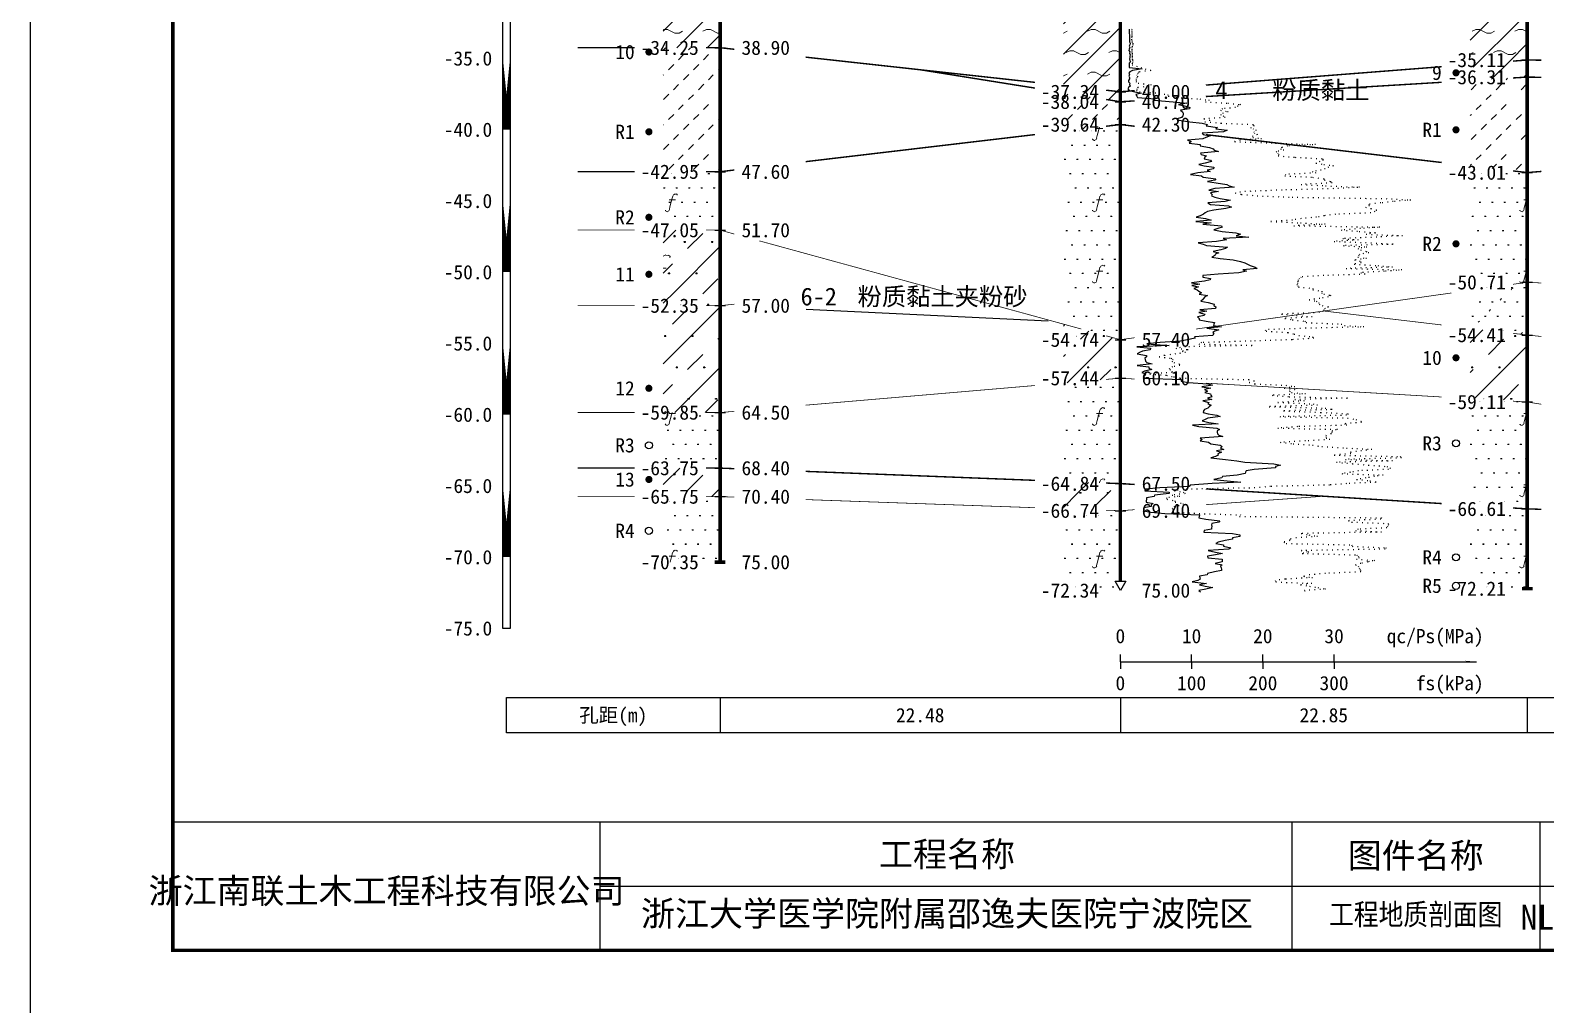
# Model space of a CAD drawing. Extents: x -37 to 3540, y -1485 to 297.
# Drawn here: x -37.4 to 175.4, y -1180.6 to -1043.9 of the extents above; entities that cross this region are included whole.
import ezdxf
from ezdxf.enums import TextEntityAlignment as Align

# ---------------------------------------------------------------- set-up
doc = ezdxf.new("R2010")
doc.units = 0
doc.linetypes.add('DOT', pattern=[6.35, 0, -6.35])
doc.layers.get('0').update_dxf_attribs({"linetype": 'CONTINUOUS'})
for name, color, linetype in [('CURVE', 200, 'CONTINUOUS'), ('FRAME', 7, 'CONTINUOUS'), ('HOLE', 41, 'CONTINUOUS'), ('RULER', 7, 'CONTINUOUS'), ('SAMPLE', 1, 'CONTINUOUS'), ('STRATUM', 241, 'CONTINUOUS')]:
    doc.layers.add(name, color=color, linetype=linetype)
doc.layers.add('HATCH', color=7, linetype='CONTINUOUS', lineweight=13)
doc.styles.add('ST', font='')
doc.styles.get('ST').set_extended_font_data('SimSun')
pattern_1 = [(45, (-37.3898, -1188), (-2.12132, 2.12132), [10, 0]), (26.565, (-36.3156, -1188.2536), (5.999823, 5.999812), [0.567, -12.849]), (0, (-36.8826, -1188.2536), (0, 6), [0.567, -5.433]), (26.565, (-38.971, -1188), (5.999823, 5.999812), [0.567, -12.849]), (0, (-38.464, -1187.7464), (0, 6), [0.567, -5.433]), (153.435, (-36.8826, -1188.2536), (-5.999818, -5e-06), [1.134, -12.2826]), (26.565, (-33.3156, -1185.2536), (5.999823, 5.999812), [0.567, -12.849]), (0, (-33.8826, -1185.2536), (0, 6), [0.567, -5.433]), (26.565, (-35.971, -1185), (5.999823, 5.999812), [0.567, -12.849]), (0, (-35.464, -1184.7464), (0, 6), [0.567, -5.433]), (153.435, (-33.8826, -1185.2536), (-5.999818, -5e-06), [1.134, -12.2826])]
pattern_2 = [(45, (-37.39, -1188), (-6e-07, 6.99998), [0.9473, -8.9522]), (45, (-35.99, -1186.6), (-6e-07, 6.99998), [0.9869, -8.9126]), (45, (-34.59, -1185.2), (-6e-07, 6.99998), [1.06018, -8.83931]), (45, (-33.19, -1183.8), (-6e-07, 6.99998), [0.94918, -8.95032]), (45, (-31.79, -1182.4), (-6e-07, 6.99998), [1.0365, -8.863]), (45, (-33.89, -1188), (-6e-07, 6.99998), [1.01335, -8.88615]), (45, (-32.49, -1186.6), (-6e-07, 6.99998), [1.07896, -12.12037]), (45, (-31.09, -1185.2), (-6e-07, 6.99998), [0.99882, -8.90067]), (45, (-36.69, -1183.8), (-4e-07, 6.99998), [1.05533, -8.84416]), (45, (-35.29, -1182.4), (-4e-07, 6.99998), [1.0365, -8.863])]
pattern_3 = [(82.875, (-38.2244, -1189.206), (0.000369, 10.0001764), [0.0893, -80.5337]), (143.13, (-38.1233, -1189.2818), (-29.999964, 20.000054), [0.12627, -49.87373]), (172.875, (-37.9462, -1189.304), (-70.0002457, 9.9996603), [0.17857, -80.44443]), (206.565, (-37.7677, -1189.2147), (-9.999705, -9.99969), [0.19954, -22.16046]), (243.435, (-37.6785, -1189.0363), (9e-06, -9.9997), [0.19954, -22.16146]), (255.964, (-37.5892, -1188.679), (-0.0002, -9.999501), [0.36813, -40.86287]), (255.964, (-37.2791, -1187.439), (-0.0002, -9.999501), [1.27838, -39.95262]), (255.964, (-37.2106, -1187.165), (-0.0002, -9.999501), [0.28235, -40.94865]), (216.87, (-37.0204, -1186.9108), (-9.999982, -10.000018), [0.12627, -49.87373]), (243.435, (-37.1214, -1186.9865), (9e-06, -9.9997), [0.19954, -22.16146]), (206.565, (-36.842, -1186.8215), (-9.999705, -9.99969), [0.19954, -22.16046]), (172.875, (-36.6647, -1186.8437), (-70.0002457, 9.9996603), [0.17857, -80.44443]), (143.13, (-36.5637, -1186.9194), (-29.999964, 20.000054), [0.12627, -49.87373]), (82.875, (-36.5748, -1187.008), (0.000369, 10.0001764), [0.0893, -80.5337]), (0, (-37.719, -1187.66), (0, 10), [0.89286, -9.10714]), (0, (-37.3648, -1188), (1, 2), [0, -1.75]), (0, (-37.3898, -1187.975), (1, 2), [0, -1.75]), (0, (-37.3898, -1188), (1, 2), [0, -1.75]), (0, (-37.4148, -1188), (1, 2), [0, -1.75]), (0, (-37.3898, -1188.025), (1, 2), [0, -1.75])]
pattern_4 = [(45, (-37.39, -1188), (-4.24264, 4.24264), [10, 0]), (45, (-36.329, -1191.182), (-2.12132, 6.36396), [3, -3])]
pattern_5 = [(82.875, (-39.226, -1190.6533), (0.000812, 22.000388), [0.1964, -177.1742]), (143.13, (-39.0037, -1190.82), (-65.99992, 44.00012), [0.2778, -109.7222]), (172.875, (-38.6138, -1190.8687), (-154.00054, 21.999253), [0.3929, -176.9777]), (206.565, (-38.221, -1190.672), (-21.99935, -21.9993), [0.439, -48.753]), (243.435, (-38.025, -1190.28), (2e-05, -21.99933), [0.439, -48.7552]), (255.964, (-37.8285, -1189.494), (-0.00044, -21.9989), [0.8099, -89.8983]), (255.964, (-37.1464, -1186.7656), (-0.00044, -21.9989), [2.8124, -87.8958]), (255.964, (-36.9957, -1186.163), (-0.00044, -21.9989), [0.6212, -90.087]), (216.87, (-36.577, -1185.6037), (-21.99996, -22.00004), [0.2778, -109.7222]), (243.435, (-36.799, -1185.77), (2e-05, -21.99933), [0.439, -48.7552]), (206.565, (-36.185, -1185.407), (-21.99935, -21.9993), [0.439, -48.753]), (172.875, (-35.7947, -1185.456), (-154.00054, 21.999253), [0.3929, -176.9777]), (143.13, (-35.5725, -1185.6228), (-65.99992, 44.00012), [0.2778, -109.7222]), (82.875, (-35.5968, -1185.8177), (0.000812, 22.000388), [0.1964, -177.1742]), (0, (-38.115, -1187.252), (0, 22), [1.9643, -20.0357]), (0, (-37.3348, -1188), (2.2, 4.4), [0, -3.85]), (0, (-37.3898, -1187.945), (2.2, 4.4), [0, -3.85]), (0, (-37.3898, -1188), (2.2, 4.4), [0, -3.85]), (0, (-37.4448, -1188), (2.2, 4.4), [0, -3.85]), (0, (-37.3898, -1188.055), (2.2, 4.4), [0, -3.85])]

# ---------------------------------------------------------------- blocks, each defined once
blk = doc.blocks.new('图签_A3长')
for p, q in [((0, 18), (-380, 18)), ((-380, 18), (-380, 0)), ((-320, 0), (-320, 18)), ((-222.82, 0), (-222.82, 18)), ((-188, 0), (-188, 18)), ((-320, 9), (0, 9)), ((-380, 0), (0, 0))]:
    blk.add_line(p, q)
at = {"style": 'ST'}
for s, p in [('工程名称', (-271.3, 13.5)), ('图件名称', (-205.49, 13.3))]:
    blk.add_text(s, height=3.5, dxfattribs=at).set_placement(p, align=Align.MIDDLE_CENTER)
for tag, p in [('01＿单位名称', (-349.98, 8.36)), ('02＿工程名称', (-271.3, 5.16)), ('04＿工程编号', (-176.51, 4.65)), ('05＿日期', (-35.59, 4.65)), ('06＿图号', (-11.16, 4.91))]:
    blk.add_attdef(tag, text='', height=3.5, dxfattribs=at).set_placement(p, align=Align.MIDDLE_CENTER)
at = {"style": 'ST', "width": 0.85}
blk.add_attdef('03＿图件名称', text='', height=3, dxfattribs=at).set_placement((-205.49, 5.05), align=Align.MIDDLE_CENTER)
blk = doc.blocks.new('Arrow')
for points in [[(-3.984779, 0.348623), (0, 0), (-3.189535, 0)], [(-3.189535, 0), (0, 0), (-3.984779, -0.348623)]]:
    blk.add_solid(points)
blk = doc.blocks.new('SampleSoilUndisturbed')
at = {"const_width": 0.5}
blk.add_lwpolyline([(-0.25, 0, 1), (0.25, 0, 1)], format="xyb", close=True, dxfattribs=at)
blk = doc.blocks.new('SampleSoilDisturbed')
blk.add_circle((0, 0), 0.5)

msp = doc.modelspace()

# ---------------------------------------------------------------- hatches: boundary and pattern name
at = {"layer": 'HATCH'}
h = msp.add_hatch(dxfattribs=at)
h.set_pattern_fill('YNNT', color=251, style=0)
h.set_pattern_definition(pattern_1)
h.paths.add_polyline_path([(59.46, -1028.31), (51.46, -1028.31), (51.46, -1046.31), (59.46, -1046.31)])
h.paths.add_polyline_path([(47.39, -1047.8), (56.94, -1047.8), (56.94, -1044.86), (47.39, -1044.86)], flags=9)
h.paths.add_polyline_path([(47.39, -1029.79), (56.94, -1029.79), (56.94, -1026.89), (47.39, -1026.89)], flags=9)
h = msp.add_hatch(dxfattribs=at)
h.set_pattern_fill('YNNT', color=251, style=0)
h.set_pattern_definition(pattern_1)
h.paths.add_polyline_path([(172.77, -1036.23), (164.77, -1036.83), (164.77, -1048.66), (172.77, -1048.03)])
h.paths.add_polyline_path([(160.7, -1049.52), (170.26, -1049.52), (170.26, -1046.59), (160.7, -1046.59)], flags=9)
h.paths.add_polyline_path([(160.7, -1037.72), (170.26, -1037.72), (170.26, -1034.79), (160.7, -1034.79)], flags=9)
h = msp.add_hatch(dxfattribs=at)
h.set_pattern_fill('YNNT', color=251, style=0)
h.set_pattern_definition(pattern_1)
h.paths.add_polyline_path([(115.65, -1040.49), (107.65, -1038.76), (107.65, -1051.61), (115.65, -1052.49)])
h.paths.add_polyline_path([(103.58, -1053.98), (113.14, -1053.98), (113.14, -1051.05), (103.58, -1051.05)], flags=9)
h.paths.add_polyline_path([(103.58, -1041.98), (113.14, -1041.98), (113.14, -1039.05), (103.58, -1039.05)], flags=9)
h = msp.add_hatch(dxfattribs=at)
h.set_pattern_fill('NZFT', color=52, style=0)
h.set_pattern_definition(pattern_2)
h.paths.add_polyline_path([(59.46, -1046.31), (51.46, -1046.31), (51.46, -1063.71), (59.46, -1063.71)])
h.paths.add_polyline_path([(47.39, -1065.2), (56.94, -1065.2), (56.94, -1062.26), (47.39, -1062.26)], flags=9)
h.paths.add_polyline_path([(47.39, -1047.8), (56.94, -1047.8), (56.94, -1044.86), (47.39, -1044.86)], flags=9)
h = msp.add_hatch(dxfattribs=at)
h.set_pattern_fill('FZNT', color=32, style=0)
h.set_pattern_definition(pattern_4)
h.paths.add_polyline_path([(172.77, -1048.03), (164.77, -1048.66), (164.77, -1050.92), (172.77, -1050.43)])
h.paths.add_polyline_path([(160.7, -1051.92), (170.26, -1051.92), (170.26, -1048.99), (160.7, -1048.99)], flags=9)
h.paths.add_polyline_path([(160.7, -1049.52), (170.26, -1049.52), (170.26, -1046.59), (160.7, -1046.59)], flags=9)
h = msp.add_hatch(dxfattribs=at)
h.set_pattern_fill('NZFT', color=52, style=0)
h.set_pattern_definition(pattern_2)
h.paths.add_polyline_path([(172.77, -1050.43), (164.77, -1050.92), (164.77, -1062.89), (172.77, -1063.83)])
h.paths.add_polyline_path([(160.7, -1065.32), (170.26, -1065.32), (170.26, -1062.39), (160.7, -1062.39)], flags=9)
h.paths.add_polyline_path([(160.7, -1051.92), (170.26, -1051.92), (170.26, -1048.99), (160.7, -1048.99)], flags=9)
h = msp.add_hatch(dxfattribs=at)
h.set_pattern_fill('FZNT', color=32, style=0)
h.set_pattern_definition(pattern_4)
h.paths.add_polyline_path([(115.65, -1052.49), (107.65, -1051.61), (107.65, -1052.61), (115.65, -1053.89)])
h.paths.add_polyline_path([(103.58, -1055.38), (113.14, -1055.38), (113.14, -1052.45), (103.58, -1052.45)], flags=9)
h.paths.add_polyline_path([(103.58, -1053.98), (113.14, -1053.98), (113.14, -1051.05), (103.58, -1051.05)], flags=9)
h = msp.add_hatch(dxfattribs=at)
h.set_pattern_fill('NZFT', color=52, style=0)
h.set_pattern_definition(pattern_2)
h.paths.add_polyline_path([(115.65, -1053.89), (107.65, -1052.61), (107.65, -1058.03), (115.65, -1057.09)])
h.paths.add_polyline_path([(103.58, -1058.58), (113.14, -1058.58), (113.14, -1055.65), (103.58, -1055.65)], flags=9)
h.paths.add_polyline_path([(103.58, -1055.38), (113.14, -1055.38), (113.14, -1052.45), (103.58, -1052.45)], flags=9)
h.paths.add_polyline_path([(103.58, -1053.98), (113.14, -1053.98), (113.14, -1051.05), (103.58, -1051.05)], flags=9)
h = msp.add_hatch(dxfattribs=at)
h.set_pattern_fill('FS', color=142, style=0)
h.set_pattern_definition(pattern_3)
h.paths.add_polyline_path([(115.65, -1057.09), (107.65, -1058.03), (107.65, -1085.1), (115.65, -1087.29)])
h.paths.add_polyline_path([(103.59, -1088.77), (113.14, -1088.77), (113.14, -1085.87), (103.59, -1085.87)], flags=9)
h.paths.add_polyline_path([(103.58, -1058.58), (113.14, -1058.58), (113.14, -1055.65), (103.58, -1055.65)], flags=9)
h = msp.add_hatch(dxfattribs=at)
h.set_pattern_fill('FS', color=142, style=0)
h.set_pattern_definition(pattern_3)
h.paths.add_polyline_path([(59.46, -1063.71), (51.46, -1063.71), (51.46, -1071.91), (59.46, -1071.91)])
h.paths.add_polyline_path([(47.39, -1073.4), (56.94, -1073.4), (56.94, -1070.46), (47.39, -1070.46)], flags=9)
h.paths.add_polyline_path([(47.39, -1065.2), (56.94, -1065.2), (56.94, -1062.26), (47.39, -1062.26)], flags=9)
h = msp.add_hatch(dxfattribs=at)
h.set_pattern_fill('FS', color=142, style=0)
h.set_pattern_definition(pattern_3)
h.paths.add_polyline_path([(172.77, -1063.83), (164.77, -1062.89), (164.77, -1080.36), (172.77, -1079.23)])
h.paths.add_polyline_path([(160.7, -1080.72), (170.26, -1080.72), (170.26, -1077.79), (160.7, -1077.79)], flags=9)
h.paths.add_polyline_path([(160.7, -1065.32), (170.26, -1065.32), (170.26, -1062.39), (160.7, -1062.39)], flags=9)
h = msp.add_hatch(dxfattribs=at)
h.set_pattern_fill('FZNT', color=32, style=0)
h.set_pattern_definition(pattern_4)
h.paths.add_polyline_path([(59.46, -1071.91), (51.46, -1071.91), (51.46, -1082.51), (59.46, -1082.51)])
h.paths.add_polyline_path([(47.39, -1084), (56.94, -1084), (56.94, -1081.06), (47.39, -1081.06)], flags=9)
h.paths.add_polyline_path([(47.39, -1073.4), (56.94, -1073.4), (56.94, -1070.46), (47.39, -1070.46)], flags=9)
h = msp.add_hatch(dxfattribs=at)
h.set_pattern_fill('FS', color=32, scale=2.2, style=0)
h.set_pattern_definition(pattern_5)
h.paths.add_polyline_path([(59.46, -1071.91), (51.46, -1071.91), (51.46, -1082.51), (59.46, -1082.51)])
h.paths.add_polyline_path([(47.39, -1084), (56.94, -1084), (56.94, -1081.06), (47.39, -1081.06)], flags=9)
h.paths.add_polyline_path([(47.39, -1073.4), (56.94, -1073.4), (56.94, -1070.46), (47.39, -1070.46)], flags=9)
h = msp.add_hatch(dxfattribs=at)
h.set_pattern_fill('FS', color=142, style=0)
h.set_pattern_definition(pattern_3)
h.paths.add_polyline_path([(172.77, -1079.23), (164.77, -1080.36), (164.77, -1085.69), (172.77, -1086.63)])
h.paths.add_polyline_path([(160.7, -1088.12), (170.26, -1088.12), (170.26, -1085.2), (160.7, -1085.2)], flags=9)
h.paths.add_polyline_path([(160.7, -1080.72), (170.26, -1080.72), (170.26, -1077.79), (160.7, -1077.79)], flags=9)
h = msp.add_hatch(dxfattribs=at)
h.set_pattern_fill('SZFT', color=142, scale=2.2, style=0)
h.set_pattern_definition([(45, (-37.39, -1188), (-2e-06, 15.39996), [4.3383, -17.4406]), (45, (-31.201, -1181.777), (-2e-06, 15.39996), [4.3861, -17.3928]), (45, (-26.241, -1176.819), (-2e-06, 15.39996), [3.9899, -17.7889]), (26.565, (-37.39, -1180.3), (15.4, 15.4), [0.2123, -34.22315]), (36.8699, (-35.8498, -1178.76), (15.4, 15.4), [0.43504, -76.56496]), (315, (-29.69, -1172.653), (15.39996, 3e-06), [0.0727, -21.7062]), (26.565, (-29.69, -1188), (15.4, 15.4), [0.31845, -34.117]), (26.565, (-28.15, -1186.46), (15.4, 15.4), [0.2316, -34.2038]), (90, (-27.38, -1185.69), (-15.4, -1e-06), [0.0633, -15.3367]), (26.565, (-26.61, -1184.92), (15.4, 15.4), [0.2002, -68.6707]), (36.8699, (-25.0698, -1183.38), (15.4, 15.4), [0.2435, -76.7565]), (45, (-23.53, -1181.84), (-5e-07, 15.39996), [0.24, -21.5388]), (315, (-22.179, -1180.195), (15.39996, 3e-06), [0.0727, -21.7062]), (36.8699, (-34.3098, -1177.22), (15.4, 15.4), [0.2249, -76.7751]), (53.1301, (-32.7698, -1175.68), (30.8, 46.2), [0.29564, -76.70436]), (53.1301, (-31.2298, -1174.14), (30.8, 46.2), [0.27774, -76.72226])])
h.paths.add_polyline_path([(172.77, -1079.23), (164.77, -1080.36), (164.77, -1085.69), (172.77, -1086.63)])
h.paths.add_polyline_path([(160.7, -1088.12), (170.26, -1088.12), (170.26, -1085.2), (160.7, -1085.2)], flags=9)
h.paths.add_polyline_path([(160.7, -1080.72), (170.26, -1080.72), (170.26, -1077.79), (160.7, -1077.79)], flags=9)
h = msp.add_hatch(dxfattribs=at)
h.set_pattern_fill('FZNT', color=32, style=0)
h.set_pattern_definition(pattern_4)
h.paths.add_polyline_path([(59.46, -1082.51), (51.46, -1082.51), (51.46, -1097.51), (59.46, -1097.51)])
h.paths.add_polyline_path([(47.39, -1099), (56.94, -1099), (56.94, -1096.06), (47.39, -1096.06)], flags=9)
h.paths.add_polyline_path([(47.39, -1084), (56.94, -1084), (56.94, -1081.06), (47.39, -1081.06)], flags=9)
h = msp.add_hatch(dxfattribs=at)
h.set_pattern_fill('FS', color=32, scale=2.2, style=0)
h.set_pattern_definition(pattern_5)
h.paths.add_polyline_path([(59.46, -1082.51), (51.46, -1082.51), (51.46, -1097.51), (59.46, -1097.51)])
h.paths.add_polyline_path([(47.39, -1099), (56.94, -1099), (56.94, -1096.06), (47.39, -1096.06)], flags=9)
h.paths.add_polyline_path([(47.39, -1084), (56.94, -1084), (56.94, -1081.06), (47.39, -1081.06)], flags=9)
h = msp.add_hatch(dxfattribs=at)
h.set_pattern_fill('FZNT', color=32, style=0)
h.set_pattern_definition(pattern_4)
h.paths.add_polyline_path([(115.65, -1087.29), (107.65, -1085.1), (107.65, -1093.38), (115.65, -1092.69)])
h.paths.add_polyline_path([(103.59, -1094.17), (113.14, -1094.17), (113.14, -1091.27), (103.59, -1091.27)], flags=9)
h.paths.add_polyline_path([(103.59, -1088.77), (113.14, -1088.77), (113.14, -1085.87), (103.59, -1085.87)], flags=9)
h = msp.add_hatch(dxfattribs=at)
h.set_pattern_fill('FS', color=32, scale=2.2, style=0)
h.set_pattern_definition(pattern_5)
h.paths.add_polyline_path([(115.65, -1087.29), (107.65, -1085.1), (107.65, -1093.38), (115.65, -1092.69)])
h.paths.add_polyline_path([(103.59, -1094.17), (113.14, -1094.17), (113.14, -1091.27), (103.59, -1091.27)], flags=9)
h.paths.add_polyline_path([(103.59, -1088.77), (113.14, -1088.77), (113.14, -1085.87), (103.59, -1085.87)], flags=9)
h = msp.add_hatch(dxfattribs=at)
h.set_pattern_fill('FZNT', color=32, style=0)
h.set_pattern_definition(pattern_4)
h.paths.add_polyline_path([(172.77, -1086.63), (164.77, -1085.69), (164.77, -1095.56), (172.77, -1096.03)])
h.paths.add_polyline_path([(160.7, -1097.52), (170.26, -1097.52), (170.26, -1094.59), (160.7, -1094.59)], flags=9)
h.paths.add_polyline_path([(160.7, -1088.12), (170.26, -1088.12), (170.26, -1085.2), (160.7, -1085.2)], flags=9)
h = msp.add_hatch(dxfattribs=at)
h.set_pattern_fill('FS', color=32, scale=2.2, style=0)
h.set_pattern_definition(pattern_5)
h.paths.add_polyline_path([(172.77, -1086.63), (164.77, -1085.69), (164.77, -1095.56), (172.77, -1096.03)])
h.paths.add_polyline_path([(160.7, -1097.52), (170.26, -1097.52), (170.26, -1094.59), (160.7, -1094.59)], flags=9)
h.paths.add_polyline_path([(160.7, -1088.12), (170.26, -1088.12), (170.26, -1085.2), (160.7, -1085.2)], flags=9)
h = msp.add_hatch(dxfattribs=at)
h.set_pattern_fill('FS', color=142, style=0)
h.set_pattern_definition(pattern_3)
h.paths.add_polyline_path([(115.65, -1092.69), (107.65, -1093.38), (107.65, -1107.18), (115.65, -1107.49)])
h.paths.add_polyline_path([(103.58, -1108.98), (113.14, -1108.98), (113.14, -1106.05), (103.58, -1106.05)], flags=9)
h.paths.add_polyline_path([(103.59, -1094.17), (113.14, -1094.17), (113.14, -1091.27), (103.59, -1091.27)], flags=9)
h = msp.add_hatch(dxfattribs=at)
h.set_pattern_fill('FS', color=142, style=0)
h.set_pattern_definition(pattern_3)
h.paths.add_polyline_path([(172.77, -1096.03), (164.77, -1095.56), (164.77, -1110.54), (172.77, -1111.03)])
h.paths.add_polyline_path([(160.7, -1112.52), (170.26, -1112.52), (170.26, -1109.59), (160.7, -1109.59)], flags=9)
h.paths.add_polyline_path([(160.7, -1097.52), (170.26, -1097.52), (170.26, -1094.59), (160.7, -1094.59)], flags=9)
h = msp.add_hatch(dxfattribs=at)
h.set_pattern_fill('FS', color=142, style=0)
h.set_pattern_definition(pattern_3)
h.paths.add_polyline_path([(59.46, -1097.51), (51.46, -1097.51), (51.46, -1105.31), (59.46, -1105.31)])
h.paths.add_polyline_path([(47.39, -1106.8), (56.94, -1106.8), (56.94, -1103.86), (47.39, -1103.86)], flags=9)
h.paths.add_polyline_path([(47.39, -1099), (56.94, -1099), (56.94, -1096.06), (47.39, -1096.06)], flags=9)
h = msp.add_hatch(dxfattribs=at)
h.set_pattern_fill('FZNT', color=32, style=0)
h.set_pattern_definition(pattern_4)
h.paths.add_polyline_path([(59.46, -1105.31), (51.46, -1105.31), (51.46, -1109.31), (59.46, -1109.31)])
h.paths.add_polyline_path([(47.39, -1110.8), (56.94, -1110.8), (56.94, -1107.86), (47.39, -1107.86)], flags=9)
h.paths.add_polyline_path([(47.39, -1106.8), (56.94, -1106.8), (56.94, -1103.86), (47.39, -1103.86)], flags=9)
h = msp.add_hatch(dxfattribs=at)
h.set_pattern_fill('FZNT', color=32, style=0)
h.set_pattern_definition(pattern_4)
h.paths.add_polyline_path([(115.65, -1107.49), (107.65, -1107.18), (107.65, -1111.01), (115.65, -1111.29)])
h.paths.add_polyline_path([(103.58, -1112.78), (113.14, -1112.78), (113.14, -1109.85), (103.58, -1109.85)], flags=9)
h.paths.add_polyline_path([(103.58, -1108.98), (113.14, -1108.98), (113.14, -1106.05), (103.58, -1106.05)], flags=9)
h = msp.add_hatch(dxfattribs=at)
h.set_pattern_fill('FS', color=32, scale=2.2, style=0)
h.set_pattern_definition(pattern_5)
h.paths.add_polyline_path([(115.65, -1107.49), (107.65, -1107.18), (107.65, -1111.01), (115.65, -1111.29)])
h.paths.add_polyline_path([(103.58, -1112.78), (113.14, -1112.78), (113.14, -1109.85), (103.58, -1109.85)], flags=9)
h.paths.add_polyline_path([(103.58, -1108.98), (113.14, -1108.98), (113.14, -1106.05), (103.58, -1106.05)], flags=9)
h = msp.add_hatch(dxfattribs=at)
h.set_pattern_fill('FS', color=142, style=0)
h.set_pattern_definition(pattern_3)
h.paths.add_polyline_path([(59.46, -1109.31), (51.46, -1109.31), (51.46, -1118.51), (59.46, -1118.51)])
h.paths.add_polyline_path([(47.39, -1120), (56.94, -1120), (56.94, -1117.06), (47.39, -1117.06)], flags=9)
h.paths.add_polyline_path([(47.39, -1110.8), (56.94, -1110.8), (56.94, -1107.86), (47.39, -1107.86)], flags=9)
h = msp.add_hatch(dxfattribs=at)
h.set_pattern_fill('FS', color=142, style=0)
h.set_pattern_definition(pattern_3)
h.paths.add_polyline_path([(115.65, -1111.29), (107.65, -1111.01), (107.65, -1122.49), (115.65, -1122.49), (114.9, -1121.19), (115.65, -1121.19)])
h.paths.add_polyline_path([(103.58, -1123.98), (113.14, -1123.98), (113.14, -1121.05), (103.58, -1121.05)], flags=9)
h.paths.add_polyline_path([(103.58, -1112.78), (113.14, -1112.78), (113.14, -1109.85), (103.58, -1109.85)], flags=9)
h = msp.add_hatch(dxfattribs=at)
h.set_pattern_fill('FS', color=142, style=0)
h.set_pattern_definition(pattern_3)
h.paths.add_polyline_path([(172.77, -1111.03), (164.77, -1110.54), (164.77, -1122.23), (172.77, -1122.23)])
h.paths.add_polyline_path([(160.7, -1123.72), (170.26, -1123.72), (170.26, -1120.8), (160.7, -1120.8)], flags=9)
h.paths.add_polyline_path([(160.7, -1112.52), (170.26, -1112.52), (170.26, -1109.59), (160.7, -1109.59)], flags=9)

# ---------------------------------------------------------------- linework, layer by layer
at = {"layer": 'CURVE', "color": 30, "linetype": 'Continuous'}
msp.add_lwpolyline([(116.88, -1043.69), (116.87, -1043.89), (116.87, -1044.09), (116.87, -1044.29), (116.93, -1044.49), (116.92, -1044.69), (116.92, -1044.89), (116.92, -1045.09), (116.93, -1045.29), (116.95, -1045.49), (117.02, -1045.69), (116.96, -1045.89), (116.9, -1046.09), (116.97, -1046.29), (116.88, -1046.49), (116.86, -1046.69), (116.97, -1046.89), (116.95, -1047.09), (117.01, -1047.29), (116.99, -1047.49), (116.97, -1047.69), (116.95, -1047.89), (116.97, -1048.09), (117.08, -1048.29), (116.87, -1048.49), (116.87, -1048.69), (116.87, -1048.89), (116.89, -1049.09), (118.73, -1049.29), (117.37, -1049.49), (116.98, -1049.69), (116.85, -1049.89), (116.94, -1050.09), (116.84, -1050.29), (116.95, -1050.49), (116.91, -1050.69), (116.81, -1050.89), (116.78, -1051.09), (116.98, -1051.29), (116.95, -1051.49), (117.01, -1051.69), (116.78, -1051.89), (116.72, -1052.09), (116.87, -1052.29), (117.69, -1052.49), (118.6, -1052.69), (117.81, -1052.89), (117.96, -1053.09), (118.07, -1053.29), (120.55, -1053.49), (120.37, -1053.69), (123.06, -1053.89), (124.98, -1054.09), (123.82, -1054.29), (124.85, -1054.49), (125.41, -1054.69), (125.36, -1054.89), (124.09, -1055.09), (124.38, -1055.29), (124.46, -1055.49), (124.46, -1055.69), (124.44, -1055.89), (124.21, -1056.09), (123.63, -1056.29), (123.85, -1056.49), (125.41, -1056.69), (127.14, -1056.89), (127.87, -1057.09), (127.68, -1057.29), (129.27, -1057.49), (129.05, -1057.69), (130.64, -1057.89), (130.11, -1058.09), (127.14, -1058.29), (127.29, -1058.49), (128.25, -1058.69), (127.64, -1058.89), (127.24, -1059.09), (125.06, -1059.29), (125.57, -1059.49), (125.33, -1059.69), (126.85, -1059.89), (126.85, -1060.09), (128.16, -1060.29), (128.67, -1060.49), (128.82, -1060.69), (129.44, -1060.89), (126.9, -1061.09), (126.99, -1061.29), (127.76, -1061.49), (127.52, -1061.69), (127.41, -1061.89), (128.31, -1062.09), (128.46, -1062.29), (127.55, -1062.49), (126.66, -1062.69), (127.42, -1062.89), (128.77, -1063.09), (128.71, -1063.29), (127.85, -1063.49), (128.26, -1063.69), (126.52, -1063.89), (125.49, -1064.09), (127.06, -1064.29), (127.28, -1064.49), (129.04, -1064.69), (128.93, -1064.89), (127.9, -1065.09), (129.09, -1065.29), (130.61, -1065.49), (130.93, -1065.69), (131.62, -1065.89), (128.92, -1066.09), (128.07, -1066.29), (129.42, -1066.49), (128.31, -1066.69), (128.56, -1066.89), (128.44, -1067.09), (128.89, -1067.29), (129.67, -1067.49), (131.1, -1067.69), (130.34, -1067.89), (127.92, -1068.09), (128.28, -1068.29), (130.85, -1068.49), (131.26, -1068.69), (130.46, -1068.89), (128.75, -1069.09), (127.87, -1069.29), (127.54, -1069.49), (127.34, -1069.69), (126.86, -1069.89), (126.29, -1070.09), (127.58, -1070.29), (128.39, -1070.49), (126.25, -1070.69), (128.39, -1070.89), (127.23, -1071.09), (129.83, -1071.29), (129.92, -1071.49), (129.33, -1071.69), (128.78, -1071.89), (129.96, -1072.09), (131.86, -1072.29), (132.52, -1072.49), (131.93, -1072.69), (133.68, -1072.89), (130.1, -1073.09), (130.54, -1073.29), (129.13, -1073.49), (126.56, -1073.69), (127.26, -1073.89), (127.72, -1074.09), (130.68, -1074.29), (130.4, -1074.49), (129.75, -1074.69), (128.69, -1074.89), (129.48, -1075.09), (128.98, -1075.29), (128.93, -1075.49), (128.47, -1075.69), (129.64, -1075.89), (131.47, -1076.09), (132.5, -1076.29), (133.12, -1076.49), (133.52, -1076.69), (133.87, -1076.89), (134.56, -1077.09), (134.84, -1077.29), (132.82, -1077.49), (133.37, -1077.69), (132.27, -1077.89), (129.38, -1078.09), (127.25, -1078.29), (127.24, -1078.49), (128.3, -1078.69), (128.26, -1078.89), (127.44, -1079.09), (125.65, -1079.29), (126.8, -1079.49), (125.69, -1079.69), (126.62, -1079.89), (125.98, -1080.09), (126.41, -1080.29), (126.66, -1080.49), (127.06, -1080.69), (126.7, -1080.89), (127.86, -1081.09), (127.53, -1081.29), (127.33, -1081.49), (127.16, -1081.69), (126.94, -1081.89), (127.99, -1082.09), (128.8, -1082.29), (128.78, -1082.49), (129.04, -1082.69), (129.02, -1082.89), (126.82, -1083.09), (127.81, -1083.29), (126.68, -1083.49), (127.49, -1083.69), (127.4, -1083.89), (126.48, -1084.09), (126.69, -1084.29), (126.73, -1084.49), (127.69, -1084.69), (128.88, -1084.89), (128.75, -1085.09), (128.74, -1085.29), (129.84, -1085.49), (127.79, -1085.69), (129.49, -1085.89), (128.9, -1086.09), (128.63, -1086.29), (128.75, -1086.49), (128.6, -1086.69), (126.05, -1086.89), (126.14, -1087.09), (125.01, -1087.29), (124.07, -1087.49), (121.22, -1087.69), (119.37, -1087.89), (122.51, -1088.09), (117.96, -1088.29), (119.88, -1088.49), (119.83, -1088.69), (118.77, -1088.89), (118.32, -1089.09), (118.01, -1089.29), (119.32, -1089.49), (119.3, -1089.69), (119.1, -1089.89), (119.13, -1090.09), (119.17, -1090.29), (119.38, -1090.49), (120.1, -1090.69), (118, -1090.89), (119.65, -1091.09), (119.65, -1091.29), (120.09, -1091.49), (119.06, -1091.69), (118.65, -1091.89), (119.2, -1092.09), (119.15, -1092.29), (118.86, -1092.49), (119.08, -1092.69), (124.2, -1092.89), (124.19, -1093.09), (125.19, -1093.29), (127.94, -1093.49), (128.6, -1093.69), (127.1, -1093.89), (128.35, -1094.09), (127.46, -1094.29), (127.88, -1094.49), (127.53, -1094.69), (128.28, -1094.89), (128.34, -1095.09), (128.48, -1095.29), (127.9, -1095.49), (128.5, -1095.69), (127.25, -1095.89), (128.08, -1096.09), (127.94, -1096.29), (128.38, -1096.49), (128.12, -1096.69), (127.91, -1096.89), (127.46, -1097.09), (127.31, -1097.29), (127.26, -1097.49), (127.96, -1097.69), (129.18, -1097.89), (129.65, -1098.09), (127.91, -1098.29), (127.56, -1098.49), (127.11, -1098.69), (128.07, -1098.89), (129.37, -1099.09), (125.79, -1099.29), (126.65, -1099.49), (129.21, -1099.69), (129.56, -1099.89), (129.26, -1100.09), (129.22, -1100.29), (129.28, -1100.49), (129.47, -1100.69), (130.03, -1100.89), (126.84, -1101.09), (127.15, -1101.29), (126.85, -1101.49), (128.01, -1101.69), (128.33, -1101.89), (129.64, -1102.09), (129.94, -1102.29), (129.71, -1102.49), (130.16, -1102.69), (129.15, -1102.89), (129.84, -1103.09), (129.33, -1103.29), (129.36, -1103.49), (129, -1103.69), (128.35, -1103.89), (130.4, -1104.09), (131.98, -1104.29), (133.1, -1104.49), (137.19, -1104.69), (138.14, -1104.89), (137.41, -1105.09), (137.43, -1105.29), (134.42, -1105.49), (133.31, -1105.69), (133.22, -1105.89), (133.15, -1106.09), (132.07, -1106.29), (129.97, -1106.49), (129.88, -1106.69), (128.79, -1106.89), (130.65, -1107.09), (132.58, -1107.29), (128.53, -1107.49), (125.45, -1107.69), (125.29, -1107.89), (121.2, -1108.09), (119.2, -1108.29), (119.08, -1108.49), (122.52, -1108.69), (122.48, -1108.89), (120.42, -1109.09), (120.38, -1109.29), (119.32, -1109.49), (119.31, -1109.69), (119.29, -1109.89), (119.27, -1110.09), (120.24, -1110.29), (119.95, -1110.49), (119.96, -1110.69), (118.95, -1110.89), (118.93, -1111.09), (118.91, -1111.29), (119.91, -1111.49), (121.88, -1111.69), (126.78, -1111.89), (126.72, -1112.09), (126.68, -1112.29), (127.64, -1112.49), (129.6, -1112.69), (129.46, -1112.89), (128.47, -1113.09), (128.45, -1113.29), (128.5, -1113.49), (128.46, -1113.69), (128.43, -1113.89), (127.4, -1114.09), (127.37, -1114.29), (131.4, -1114.49), (132.4, -1114.69), (132.4, -1114.89), (131.38, -1115.09), (131.37, -1115.29), (130.37, -1115.49), (129.36, -1115.69), (129.04, -1115.89), (130.11, -1116.09), (130.14, -1116.29), (131.14, -1116.49), (130.9, -1116.69), (127.97, -1116.89), (128.99, -1117.09), (130, -1117.29), (129, -1117.49), (127.86, -1117.69), (127.91, -1117.89), (129.93, -1118.09), (129.94, -1118.29), (129.94, -1118.49), (128.94, -1118.69), (129.94, -1118.89), (129.69, -1119.09), (129.8, -1119.29), (129.83, -1119.49), (129.85, -1119.69), (128.86, -1119.89), (127.86, -1120.09), (127.84, -1120.29), (126.77, -1120.49), (126.81, -1120.69), (126.85, -1120.89), (126.53, -1121.09), (125.72, -1121.29), (127.73, -1121.49), (126.74, -1121.69), (127.54, -1121.89), (128.62, -1122.09), (127.65, -1122.29), (126.67, -1122.49), (126.88, -1122.69)], dxfattribs=at)
at = {"layer": 'CURVE', "color": 100, "linetype": 'DOT', "ltscale": 0.1}
msp.add_lwpolyline([(117.24, -1043.69), (117.23, -1043.89), (117.25, -1044.09), (117.27, -1044.29), (117.28, -1044.49), (117.24, -1044.69), (117.24, -1044.89), (117.22, -1045.09), (117.24, -1045.29), (117.27, -1045.49), (117.42, -1045.69), (117.39, -1045.89), (117.31, -1046.09), (117.27, -1046.29), (117.24, -1046.49), (117.25, -1046.69), (117.26, -1046.89), (117.3, -1047.09), (117.3, -1047.29), (117.3, -1047.49), (117.29, -1047.69), (117.32, -1047.89), (117.38, -1048.09), (117.35, -1048.29), (117.32, -1048.49), (117.3, -1048.69), (117.91, -1048.89), (118.51, -1049.09), (119.14, -1049.29), (119.91, -1049.49), (118.28, -1049.69), (118.11, -1049.89), (117.98, -1050.09), (118.07, -1050.29), (118.03, -1050.49), (117.87, -1050.69), (117.86, -1050.89), (117.85, -1051.09), (118.14, -1051.29), (119.86, -1051.49), (120.41, -1051.69), (118.08, -1051.89), (117.97, -1052.09), (117.92, -1052.29), (118.32, -1052.49), (121.09, -1052.69), (122.28, -1052.89), (122.38, -1053.09), (123.44, -1053.29), (126.82, -1053.49), (128.1, -1053.69), (127.58, -1053.89), (130.75, -1054.09), (132.53, -1054.29), (132.14, -1054.49), (131.82, -1054.69), (129.98, -1054.89), (129.69, -1055.09), (130.79, -1055.29), (130.07, -1055.49), (129.69, -1055.69), (130.1, -1055.89), (130.38, -1056.09), (127.38, -1056.29), (128.22, -1056.49), (127.52, -1056.69), (129.78, -1056.89), (134.29, -1057.09), (134.45, -1057.29), (133.94, -1057.49), (134.27, -1057.69), (134.71, -1057.89), (134.38, -1058.09), (134.46, -1058.29), (134.88, -1058.49), (134.2, -1058.69), (134.23, -1058.89), (135.46, -1059.09), (132.45, -1059.29), (131.69, -1059.49), (137.45, -1059.69), (143.06, -1059.89), (139.12, -1060.09), (138.31, -1060.29), (138.12, -1060.49), (138.62, -1060.69), (137.54, -1060.89), (137.76, -1061.09), (137.93, -1061.29), (137.78, -1061.49), (140.19, -1061.69), (144.08, -1061.89), (144.13, -1062.09), (143.63, -1062.29), (143.11, -1062.49), (144.23, -1062.69), (145.55, -1062.89), (144.88, -1063.09), (144.41, -1063.29), (143.86, -1063.49), (142.56, -1063.69), (143.08, -1063.89), (138.9, -1064.09), (138.73, -1064.29), (142.64, -1064.49), (144.21, -1064.69), (144.3, -1064.89), (145.17, -1065.09), (145.39, -1065.29), (141.03, -1065.49), (144.46, -1065.69), (149.23, -1065.89), (145.58, -1066.09), (138.35, -1066.29), (133.24, -1066.49), (131.78, -1066.69), (132.67, -1066.89), (134.85, -1067.09), (139.75, -1067.29), (152.96, -1067.49), (156.41, -1067.69), (153.96, -1067.89), (152.2, -1068.09), (150.5, -1068.29), (150.64, -1068.49), (150.06, -1068.69), (150.79, -1068.89), (151.59, -1069.09), (151.37, -1069.29), (150.81, -1069.49), (145.85, -1069.69), (144.28, -1069.89), (143.2, -1070.09), (141.03, -1070.29), (139.81, -1070.49), (136.79, -1070.69), (140.93, -1070.89), (144.4, -1071.09), (140, -1071.29), (152.09, -1071.49), (149.37, -1071.69), (146.66, -1071.89), (149.18, -1072.09), (151.45, -1072.29), (150.17, -1072.49), (155.27, -1072.69), (151.64, -1072.89), (146.89, -1073.09), (149.03, -1073.29), (145.67, -1073.49), (150.82, -1073.69), (153.96, -1073.89), (146.95, -1074.09), (150.27, -1074.29), (148.98, -1074.49), (149.37, -1074.69), (150.17, -1074.89), (150.52, -1075.09), (149.22, -1075.29), (149.14, -1075.49), (148.99, -1075.69), (150.2, -1075.89), (148.5, -1076.09), (149.38, -1076.29), (149.45, -1076.49), (148.48, -1076.69), (151.78, -1076.89), (153.87, -1077.09), (147.33, -1077.29), (155.16, -1077.49), (152.7, -1077.69), (149.43, -1077.89), (150, -1078.09), (144.22, -1078.29), (141.05, -1078.49), (140.8, -1078.69), (140.63, -1078.89), (140.58, -1079.09), (140.54, -1079.29), (140.44, -1079.49), (140.52, -1079.69), (140.63, -1079.89), (142.69, -1080.09), (142.66, -1080.29), (143.95, -1080.49), (143.88, -1080.69), (144.22, -1080.89), (145.19, -1081.09), (144.83, -1081.29), (143.66, -1081.49), (142.15, -1081.69), (143.14, -1081.89), (143.45, -1082.09), (143.58, -1082.29), (144, -1082.49), (144.88, -1082.69), (144.39, -1082.89), (144.22, -1083.09), (144.1, -1083.29), (143.61, -1083.49), (138.25, -1083.69), (140.38, -1083.89), (142.6, -1084.09), (138.75, -1084.29), (139.79, -1084.49), (141.57, -1084.69), (141.72, -1084.89), (146.63, -1085.09), (147.13, -1085.29), (149.82, -1085.49), (141.68, -1085.69), (135.99, -1085.89), (136.11, -1086.09), (139.14, -1086.29), (140.04, -1086.49), (140.7, -1086.69), (142.57, -1086.89), (142.82, -1087.09), (139.73, -1087.29), (134, -1087.49), (127.05, -1087.69), (126.68, -1087.89), (134.16, -1088.09), (124.78, -1088.29), (123.45, -1088.49), (125.17, -1088.69), (124.32, -1088.89), (124.8, -1089.09), (123.41, -1089.29), (121.87, -1089.49), (121.09, -1089.69), (122.78, -1089.89), (123.01, -1090.09), (122.87, -1090.29), (123.15, -1090.49), (123.91, -1090.69), (124.01, -1090.89), (122.97, -1091.09), (122.49, -1091.29), (122.6, -1091.49), (122.89, -1091.69), (122.93, -1091.89), (119.06, -1092.09), (122.11, -1092.29), (123.13, -1092.49), (124.05, -1092.69), (133.62, -1092.89), (134.48, -1093.09), (133.74, -1093.29), (134.54, -1093.49), (138.88, -1093.69), (140.16, -1093.89), (138.66, -1094.09), (140.16, -1094.29), (139.41, -1094.49), (139.68, -1094.69), (141.63, -1094.89), (136.94, -1095.09), (139.33, -1095.29), (147.54, -1095.49), (140.13, -1095.69), (141.46, -1095.89), (137.76, -1096.09), (142.7, -1096.29), (143.33, -1096.49), (136.54, -1096.69), (144.41, -1096.89), (145.37, -1097.09), (138.56, -1097.29), (143.79, -1097.49), (147.69, -1097.69), (147.41, -1097.89), (138.02, -1098.09), (147.54, -1098.29), (148.72, -1098.49), (149.43, -1098.69), (149.51, -1098.89), (147.11, -1099.09), (147.44, -1099.29), (140.53, -1099.49), (137.76, -1099.69), (146.14, -1099.89), (145.4, -1100.09), (145.35, -1100.29), (145.27, -1100.49), (144.52, -1100.69), (144.5, -1100.89), (144.54, -1101.09), (145.05, -1101.29), (141.63, -1101.49), (138.1, -1101.69), (139.89, -1101.89), (142.62, -1102.09), (143.93, -1102.29), (147.39, -1102.49), (150.96, -1102.69), (149.52, -1102.89), (147.98, -1103.09), (148.01, -1103.29), (145.65, -1103.49), (154.93, -1103.69), (155.14, -1103.89), (147.26, -1104.09), (153.86, -1104.29), (145.99, -1104.49), (148.25, -1104.69), (150.49, -1104.89), (153.06, -1105.09), (153.58, -1105.29), (153.31, -1105.49), (149.1, -1105.69), (147.94, -1105.89), (146.76, -1106.09), (152.53, -1106.29), (151.33, -1106.49), (150.12, -1106.69), (148.82, -1106.89), (150.68, -1107.09), (151.55, -1107.29), (147.42, -1107.49), (145.02, -1107.69), (136.74, -1107.89), (134.54, -1108.09), (124.5, -1108.29), (123.23, -1108.49), (124.47, -1108.69), (124.74, -1108.89), (122.9, -1109.09), (124.02, -1109.29), (122.11, -1109.49), (122.19, -1109.69), (123.28, -1109.89), (123.35, -1110.09), (124.4, -1110.29), (124.63, -1110.49), (123.25, -1110.69), (122.92, -1110.89), (122.98, -1111.09), (123.05, -1111.29), (123.05, -1111.49), (126.7, -1111.69), (132.52, -1111.89), (132.39, -1112.09), (152.3, -1112.29), (152.2, -1112.49), (147.7, -1112.69), (148.12, -1112.89), (153.23, -1113.09), (153.29, -1113.29), (153.17, -1113.49), (153.08, -1113.69), (149.02, -1113.89), (148.65, -1114.09), (152.31, -1114.29), (141.04, -1114.49), (142.13, -1114.69), (143.31, -1114.89), (140.37, -1115.09), (139.41, -1115.29), (139.46, -1115.49), (138.61, -1115.69), (138.93, -1115.89), (148.11, -1116.09), (148.2, -1116.29), (152.95, -1116.49), (152.83, -1116.69), (141.04, -1116.89), (142.12, -1117.09), (141.19, -1117.29), (148.84, -1117.49), (149.04, -1117.69), (149.18, -1117.89), (148.78, -1118.09), (151.32, -1118.29), (150.37, -1118.49), (149.42, -1118.69), (148.66, -1118.89), (149.03, -1119.09), (149.18, -1119.29), (149.27, -1119.49), (149.34, -1119.69), (149.4, -1119.89), (144.44, -1120.09), (142.23, -1120.29), (141.38, -1120.49), (142.62, -1120.69), (138.77, -1120.89), (137.39, -1121.09), (137.48, -1121.29), (142.54, -1121.49), (140.95, -1121.69), (142.22, -1121.89), (143.39, -1122.09), (144.47, -1122.29), (141.48, -1122.49), (141.58, -1122.69)], dxfattribs=at)
at = {"layer": 'FRAME', "color": 245, "linetype": 'Continuous'}
msp.add_lwpolyline([(-37.39, -1188), (382.61, -1188), (382.61, -891), (-37.39, -891)], close=True, dxfattribs=at)
at = {"layer": 'FRAME', "linetype": 'Continuous', "const_width": 0.5}
msp.add_lwpolyline([(-17.39, -1173), (362.61, -1173), (362.61, -906), (-17.39, -906)], close=True, dxfattribs=at)
at = {"layer": 'HOLE', "linetype": 'Continuous', "const_width": 0.5}
for points in [[(59.46, -968.51), (59.46, -1118.51)], [(115.65, -972.49), (115.65, -1121.19)], [(172.77, -972.23), (172.77, -1122.23)], [(58.71, -1118.51), (60.21, -1118.51)], [(172.02, -1122.23), (173.52, -1122.23)]]:
    msp.add_lwpolyline(points, dxfattribs=at)
at = {"layer": 'HOLE', "linetype": 'Continuous'}
for points in [[(58.71, -1046.31), (60.21, -1046.31)], [(172.02, -1048.03), (173.52, -1048.03)], [(172.02, -1050.43), (173.52, -1050.43)], [(114.9, -1052.49), (116.4, -1052.49)], [(114.9, -1053.89), (116.4, -1053.89)], [(114.9, -1057.09), (116.4, -1057.09)], [(58.71, -1063.71), (60.21, -1063.71)], [(172.02, -1063.83), (173.52, -1063.83)], [(58.71, -1071.91), (60.21, -1071.91)], [(172.02, -1079.23), (173.52, -1079.23)], [(58.71, -1082.51), (60.21, -1082.51)], [(172.02, -1086.63), (173.52, -1086.63)], [(114.9, -1087.29), (116.4, -1087.29)], [(114.9, -1092.69), (116.4, -1092.69)], [(58.71, -1097.51), (60.21, -1097.51)], [(172.02, -1096.03), (173.52, -1096.03)], [(58.71, -1105.31), (60.21, -1105.31)], [(114.9, -1107.49), (116.4, -1107.49)], [(58.71, -1109.31), (60.21, -1109.31)], [(114.9, -1111.29), (116.4, -1111.29)], [(172.02, -1111.03), (173.52, -1111.03)]]:
    msp.add_lwpolyline(points, dxfattribs=at)
msp.add_lwpolyline([(114.9, -1121.19), (116.4, -1121.19), (115.65, -1122.49)], close=True, dxfattribs=at)
at = {"layer": 'RULER', "linetype": 'Continuous'}
for points in [[(28.96, -967.81), (29.96, -967.81), (29.96, -1127.81), (28.96, -1127.81)], [(29.46, -1137.49), (59.46, -1137.49), (59.46, -1142.49), (29.46, -1142.49)]]:
    msp.add_lwpolyline(points, close=True, dxfattribs=at)
at = {"layer": 'RULER', "linetype": 'Continuous', "const_width": 1}
for points in [[(29.46, -1047.81), (29.46, -1057.81)], [(29.46, -1067.81), (29.46, -1077.81)], [(29.46, -1087.81), (29.46, -1097.81)], [(29.46, -1107.81), (29.46, -1117.81)]]:
    msp.add_lwpolyline(points, close=True, dxfattribs=at)
at = {"layer": 'RULER', "linetype": 'Continuous'}
for points in [[(115.65, -1132.49), (115.65, -1131.49)], [(125.65, -1132.49), (125.65, -1131.49)], [(135.65, -1132.49), (135.65, -1131.49)], [(145.65, -1132.49), (145.65, -1131.49)], [(115.65, -1132.49), (165.65, -1132.49)], [(115.65, -1132.49), (115.65, -1133.49)], [(125.65, -1132.49), (125.65, -1133.49)], [(135.65, -1132.49), (135.65, -1133.49)], [(145.65, -1132.49), (145.65, -1133.49)], [(59.46, -1137.49), (115.65, -1137.49), (115.65, -1142.49), (59.46, -1142.49)], [(115.65, -1137.49), (172.77, -1137.49), (172.77, -1142.49), (115.65, -1142.49)], [(172.77, -1137.49), (229.5, -1137.49), (229.5, -1142.49), (172.77, -1142.49)]]:
    msp.add_lwpolyline(points, dxfattribs=at)
at = {"layer": 'STRATUM', "linetype": 'Continuous'}
for points, const_width in [([(39.46, -1046.31), (47.46, -1046.31)], 0.2), ([(57.46, -1046.31), (59.46, -1046.31), (61.46, -1046.53)], 0.2), ([(71.46, -1047.63), (87.55, -1049.4), (103.65, -1051.17)], 0.2), ([(127.65, -1051.55), (144.21, -1050.26), (160.77, -1048.97)], 0.2), ([(170.77, -1048.19), (172.77, -1048.03), (174.77, -1048.06)], 0.2), ([(87.55, -1049.4), (101.6, -1051.65), (103.65, -1051.97)], 0.2), ([(170.77, -1050.55), (172.77, -1050.43), (174.77, -1050.46)], 0.2), ([(113.65, -1052.27), (115.65, -1052.49), (117.65, -1052.33)], 0.2), ([(127.65, -1053.16), (144.21, -1052.16), (160.77, -1051.16)], 0.2), ([(113.65, -1053.57), (115.65, -1053.89), (117.65, -1053.77)], 0.2), ([(113.65, -1057.33), (115.65, -1057.09), (117.65, -1057.33)], 0.2), ([(71.46, -1062.3), (87.55, -1060.4), (103.65, -1058.5)], 0.2), ([(127.65, -1058.51), (144.21, -1060.46), (160.77, -1062.42)], 0.2), ([(39.46, -1063.71), (47.46, -1063.71)], 0.2), ([(57.46, -1063.71), (59.46, -1063.71), (61.46, -1063.47)], 0.2), ([(170.77, -1063.6), (172.77, -1063.83), (174.77, -1063.67)], 0.2), ([(39.46, -1071.91), (47.46, -1071.91)], 0.1), ([(57.46, -1071.91), (59.46, -1071.91), (61.46, -1072.46)], 0.1), ([(64.94, -1073.41), (87.55, -1079.6), (110.17, -1085.79)], 0.1), ([(126.28, -1085.79), (144.21, -1083.26), (162.14, -1080.73)], 0.1), ([(170.77, -1079.51), (172.77, -1079.23), (174.77, -1079.33)], 0.1), ([(39.46, -1082.51), (47.46, -1082.51)], 0.1), ([(57.46, -1082.51), (59.46, -1082.51), (61.46, -1082.3)], 0.1), ([(144.21, -1083.26), (158.49, -1084.95), (160.77, -1085.22)], 0.1), ([(113.65, -1086.74), (115.65, -1087.29), (117.65, -1087.01)], 0.1), ([(170.77, -1086.4), (172.77, -1086.63), (174.77, -1086.84)], 0.1), ([(113.65, -1092.86), (115.65, -1092.69), (117.65, -1092.81)], 0.1), ([(127.65, -1093.39), (144.21, -1094.36), (160.77, -1095.33)], 0.1), ([(71.46, -1096.48), (87.55, -1095.1), (103.65, -1093.72)], 0.1), ([(39.46, -1097.51), (47.46, -1097.51)], 0.1), ([(57.46, -1097.51), (59.46, -1097.51), (61.46, -1097.34)], 0.1), ([(170.77, -1095.91), (172.77, -1096.03), (174.77, -1096.35)], 0.1), ([(39.46, -1105.31), (47.46, -1105.31)], 0.2), ([(57.46, -1105.31), (59.46, -1105.31), (61.46, -1105.39)], 0.2), ([(71.46, -1105.77), (87.55, -1106.4), (103.65, -1107.03)], 0.2), ([(113.65, -1107.41), (115.65, -1107.49), (117.65, -1107.61)], 0.2), ([(127.65, -1108.23), (144.21, -1109.26), (160.77, -1110.29)], 0.2), ([(39.46, -1109.31), (47.46, -1109.31)], 0.1), ([(57.46, -1109.31), (59.46, -1109.31), (61.46, -1109.38)], 0.1), ([(71.46, -1109.73), (87.55, -1110.3), (103.65, -1110.87)], 0.1), ([(127.65, -1110.44), (129.93, -1110.28), (144.21, -1109.26)], 0.1), ([(113.65, -1111.22), (115.65, -1111.29), (117.65, -1111.15)], 0.1), ([(170.77, -1110.91), (172.77, -1111.03), (174.77, -1111.1)], 0.2)]:
    msp.add_lwpolyline(points, dxfattribs=dict(at, const_width=const_width))
at = {"layer": 'STRATUM'}
msp.add_lwpolyline([(71.54, -1083), (105.52, -1084.66)], dxfattribs=at)

# ---------------------------------------------------------------- block references
at = {"layer": 'FRAME'}
ref = msp.add_blockref('图签_A3长', (362.61, -1173), dxfattribs=at)
ref.add_attrib('01＿单位名称', '浙江南联土木工程科技有限公司', dxfattribs={"layer": '0', "height": 3.5, "style": 'ST'}).set_placement((12.63, -1164.64), align=Align.MIDDLE_CENTER)
ref.add_attrib('02＿工程名称', '浙江大学医学院附属邵逸夫医院宁波院区', dxfattribs={"layer": '0', "height": 3.5, "style": 'ST'}).set_placement((91.31, -1167.84), align=Align.MIDDLE_CENTER)
ref.add_attrib('03＿图件名称', '工程地质剖面图', dxfattribs={"layer": '0', "height": 3, "style": 'ST', "width": 0.85}).set_placement((157.12, -1167.95), align=Align.MIDDLE_CENTER)
ref.add_attrib('04＿工程编号', 'NLKC2025-076', dxfattribs={"layer": '0', "height": 3.5, "style": 'ST'}).set_placement((186.1, -1168.35), align=Align.MIDDLE_CENTER)
at = {"layer": 'RULER', "xscale": 0.4, "yscale": 0.4, "zscale": 0.4}
msp.add_blockref('Arrow', (165.65, -1132.49), dxfattribs=at)
at = {"layer": 'SAMPLE'}
for name, p in [('SampleSoilUndisturbed', (49.46, -1046.91)), ('SampleSoilUndisturbed', (162.77, -1049.83)), ('SampleSoilUndisturbed', (162.77, -1057.83)), ('SampleSoilUndisturbed', (49.46, -1058.11)), ('SampleSoilUndisturbed', (49.46, -1070.11)), ('SampleSoilUndisturbed', (162.77, -1073.83)), ('SampleSoilUndisturbed', (49.46, -1078.11)), ('SampleSoilUndisturbed', (162.77, -1089.83)), ('SampleSoilUndisturbed', (49.46, -1094.11)), ('SampleSoilDisturbed', (49.46, -1102.11)), ('SampleSoilDisturbed', (162.77, -1101.83)), ('SampleSoilUndisturbed', (49.46, -1106.91)), ('SampleSoilDisturbed', (49.46, -1114.11)), ('SampleSoilDisturbed', (162.77, -1117.83)), ('SampleSoilDisturbed', (162.77, -1121.83))]:
    msp.add_blockref(name, p, dxfattribs=at)

# ---------------------------------------------------------------- texts
at = {"layer": 'HOLE', "style": 'ST'}
for s, p in [('-34.25', (56.46, -1046.31)), ('-35.11', (169.77, -1048.03)), ('-36.31', (169.77, -1050.43)), ('-37.34', (112.65, -1052.49)), ('-38.04', (112.65, -1053.89)), ('-39.64', (112.65, -1057.09)), ('-42.95', (56.46, -1063.71)), ('-43.01', (169.77, -1063.83)), ('-47.05', (56.46, -1071.91)), ('-50.71', (169.77, -1079.23)), ('-52.35', (56.46, -1082.51)), ('-54.74', (112.65, -1087.29)), ('-54.41', (169.77, -1086.63)), ('-57.44', (112.65, -1092.69)), ('-59.11', (169.77, -1096.03)), ('-59.85', (56.46, -1097.51)), ('-63.75', (56.46, -1105.31)), ('-65.75', (56.46, -1109.31)), ('-64.84', (112.65, -1107.49)), ('-66.74', (112.65, -1111.29)), ('-66.61', (169.77, -1111.03)), ('-70.35', (56.46, -1118.51)), ('-72.34', (112.65, -1122.49)), ('-72.21', (169.77, -1122.23))]:
    msp.add_text(s, height=2, dxfattribs=at).set_placement(p, align=Align.MIDDLE_RIGHT)
for s, p in [('38.90', (62.46, -1046.31)), ('40.00', (118.65, -1052.49)), ('40.70', (118.65, -1053.89)), ('42.30', (118.65, -1057.09)), ('47.60', (62.46, -1063.71)), ('51.70', (62.46, -1071.91)), ('57.00', (62.46, -1082.51)), ('57.40', (118.65, -1087.29)), ('60.10', (118.65, -1092.69)), ('64.50', (62.46, -1097.51)), ('68.40', (62.46, -1105.31)), ('70.40', (62.46, -1109.31)), ('67.50', (118.65, -1107.49)), ('69.40', (118.65, -1111.29)), ('75.00', (62.46, -1118.51)), ('75.00', (118.65, -1122.49))]:
    msp.add_text(s, height=2, dxfattribs=at).set_placement(p, align=Align.MIDDLE_LEFT)
at = {"layer": 'RULER', "style": 'ST'}
for s, p in [('-35.0', (27.46, -1047.81)), ('-40.0', (27.46, -1057.81)), ('-45.0', (27.46, -1067.81)), ('-50.0', (27.46, -1077.81)), ('-55.0', (27.46, -1087.81)), ('-60.0', (27.46, -1097.81)), ('-65.0', (27.46, -1107.81)), ('-70.0', (27.46, -1117.81)), ('-75.0', (27.46, -1127.81))]:
    msp.add_text(s, height=2, dxfattribs=at).set_placement(p, align=Align.MIDDLE_RIGHT)
for s, p in [('0', (115.65, -1130.49)), ('10', (125.65, -1130.49)), ('20', (135.65, -1130.49)), ('30', (145.65, -1130.49))]:
    msp.add_text(s, height=2, dxfattribs=at).set_placement(p, align=Align.BOTTOM_CENTER)
msp.add_text('qc/Ps(MPa)', height=2, dxfattribs=at).set_placement((166.65, -1130.49), align=Align.BOTTOM_RIGHT)
for s, p in [('0', (115.65, -1134.49)), ('100', (125.65, -1134.49)), ('200', (135.65, -1134.49)), ('300', (145.65, -1134.49))]:
    msp.add_text(s, height=2, dxfattribs=at).set_placement(p, align=Align.TOP_CENTER)
msp.add_text('fs(kPa)', height=2, dxfattribs=at).set_placement((166.65, -1134.49), align=Align.TOP_RIGHT)
for s, p in [('孔距(m)', (44.46, -1139.99)), ('22.48', (87.55, -1139.99)), ('22.85', (144.21, -1139.99))]:
    msp.add_text(s, height=2, dxfattribs=at).set_placement(p, align=Align.MIDDLE_CENTER)
at = {"layer": 'SAMPLE', "style": 'ST'}
for s, p in [('10', (47.46, -1046.91)), ('9', (160.77, -1049.83)), ('R1', (47.46, -1058.11)), ('R1', (160.77, -1057.83)), ('R2', (47.46, -1070.11)), ('R2', (160.77, -1073.83)), ('11', (47.46, -1078.11)), ('10', (160.77, -1089.83)), ('12', (47.46, -1094.11)), ('R3', (47.46, -1102.11)), ('R3', (160.77, -1101.83)), ('13', (47.46, -1106.91)), ('R4', (47.46, -1114.11)), ('R4', (160.77, -1117.83)), ('R5', (160.77, -1121.83))]:
    msp.add_text(s, height=2, dxfattribs=at).set_placement(p, align=Align.MIDDLE_RIGHT)
at = {"layer": 'STRATUM', "style": 'ST'}
for s, p in [('粉质黏土', (136.98, -1052.27)), ('4', (128.98, -1052.27)), ('6-2', (70.75, -1081.23)), ('粉质黏土夹粉砂', (78.75, -1081.23))]:
    msp.add_text(s, height=2.5, dxfattribs=at).set_placement(p, align=Align.MIDDLE_LEFT)

doc.saveas('drawing.dxf')
